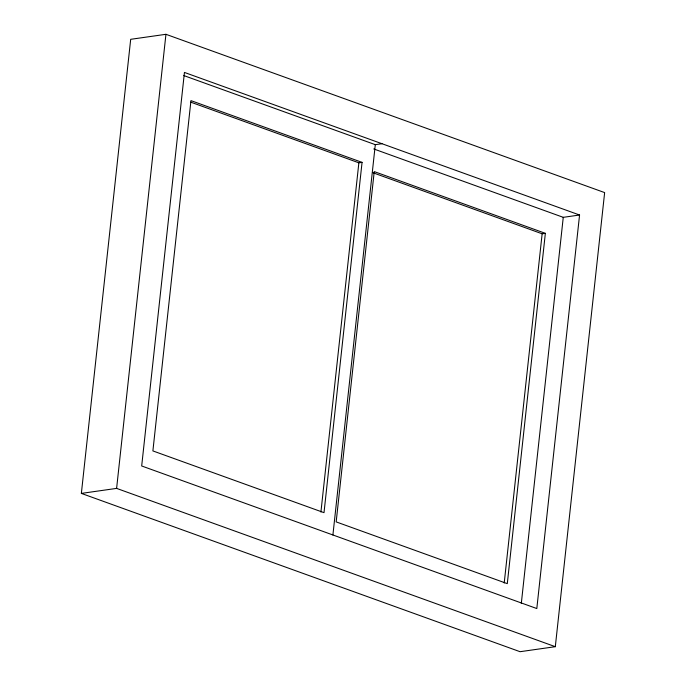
<?xml version="1.0" encoding="UTF-8"?>
<svg xmlns="http://www.w3.org/2000/svg" width="686" height="686" viewBox="0 0 686 686"><rect width="100%" height="100%" fill="white"/><g stroke="black" fill="none" stroke-linecap="round" stroke-linejoin="round"><path stroke-width="1.03" d="M81.36 493.406L130.692 39.316L165.943 34.3L604.64 192.595L555.308 646.684L520.057 651.7L81.36 493.406L116.611 488.389L555.308 646.684M116.611 488.389L165.943 34.3M320.919 512.056L358.864 162.822L362.062 162.368L324.015 512.665L152.892 450.916L190.948 100.619L362.062 162.368M332.899 535.029L375.302 144.669L381.999 143.717M504.21 583.031L542.146 233.797L545.353 233.343L507.297 583.64L336.174 521.892L374.23 171.594L545.353 233.343M521.309 603.431L563.257 217.333L579.567 215.01L536.812 608.551L141.685 465.974L184.44 72.433L579.567 215.01M183.788 75.563L375.302 144.669M373.75 148.948L563.257 217.333M190.759 102.163L358.864 162.822M373.038 172.778L542.146 233.797"/></g></svg>
